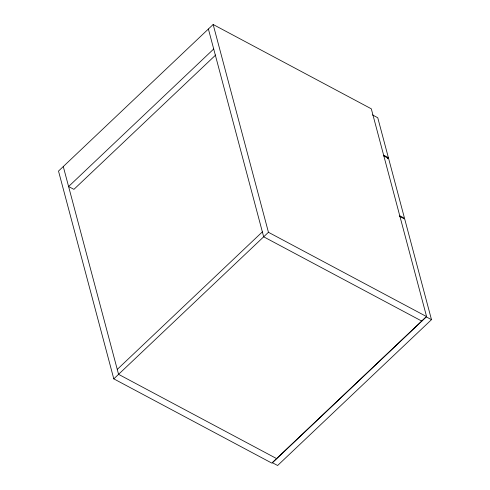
<?xml version="1.0" encoding="UTF-8"?>
<svg xmlns="http://www.w3.org/2000/svg" width="490" height="490" viewBox="0 0 490 490"><rect width="100%" height="100%" fill="white"/><g stroke="black" fill="none" stroke-linecap="round" stroke-linejoin="round"><path stroke-width="0.73" d="M213.156 24.5L58.512 171.065L113.796 378.856L271.944 463.166L426.594 316.601L371.304 108.811L213.156 24.5L268.447 232.291L426.594 316.601M213.701 49L68.594 186.525L73.917 189.361L215.698 54.984M117.257 369.405L262.364 231.88M113.796 378.856L268.447 232.291M387.284 158.754L388.392 157.7L377.759 117.741L372.443 114.905M431.488 319.67L277.616 465.5L272.299 462.664L426.171 316.834L431.488 319.67L404.734 219.104L399.411 216.268M383.737 155.22L388.392 157.7M383.284 155.661L388.607 158.497L404.52 218.301L399.865 215.821M421.823 321.115L263.675 236.811L208.391 29.02M276.715 458.646L118.568 374.336L63.277 166.545"/></g></svg>
